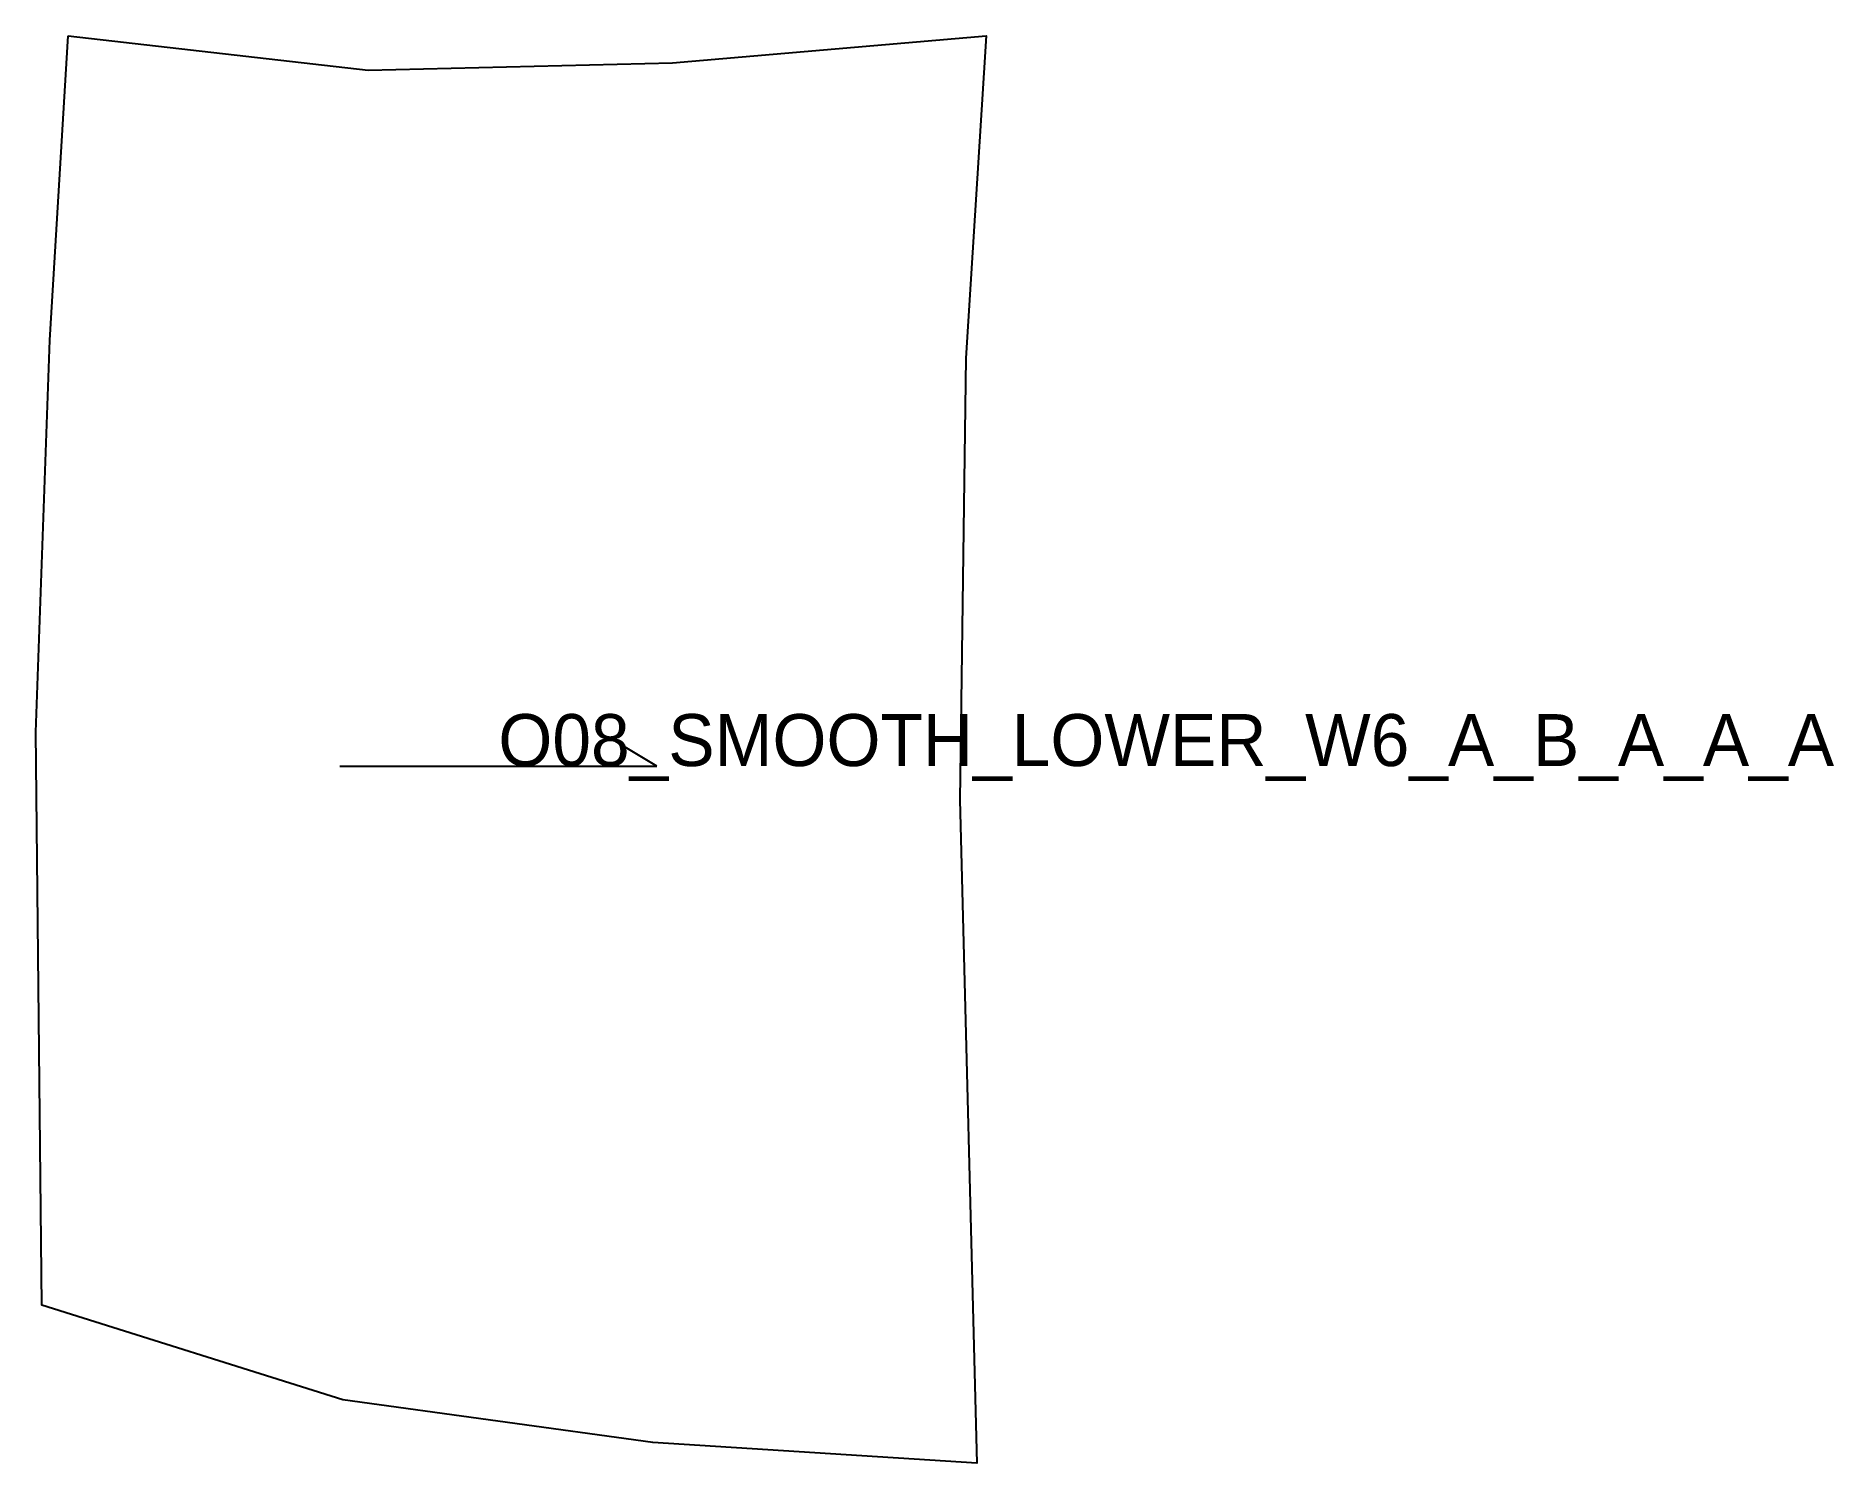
# Model space of a CAD drawing. Header units: millimetres. Extents: x -4 to 204, y -165 to 0.
import ezdxf

# ---------------------------------------------------------------- set-up
doc = ezdxf.new("R2010")
doc.units = ezdxf.units.MM
for name, color, linetype in [('CUT', 1, 'Continuous'), ('GRAIN', 3, 'Continuous'), ('LABEL', 7, 'Continuous'), ('SEW', 5, 'Continuous')]:
    doc.layers.add(name, color=color, linetype=linetype)

msp = doc.modelspace()

# ---------------------------------------------------------------- linework, layer by layer
at = {"layer": 'CUT'}
msp.add_lwpolyline([(0, 0), (34.65, -3.93), (69.81, -3.1), (106.03, 0), (103.7, -37.22), (103.02, -88.2), (104.96, -164.78), (67.55, -162.42), (31.74, -157.48), (-3.01, -146.55), (-3.7, -80.39), (-2.11, -35.13), (0, 0)], close=True, dxfattribs=at)
at = {"layer": 'GRAIN'}
for p, q in [((67.99, -84.3), (62.99, -81.3)), ((31.41, -84.3), (67.99, -84.3))]:
    msp.add_line(p, q, dxfattribs=at)
at = {"layer": 'SEW'}
msp.add_lwpolyline([(0, 0), (34.65, -3.93), (69.81, -3.1), (106.03, 0), (103.7, -37.22), (103.02, -88.2), (104.96, -164.78), (67.55, -162.42), (31.74, -157.48), (-3.01, -146.55), (-3.7, -80.39), (-2.11, -35.13)], close=True, dxfattribs=at)

# ---------------------------------------------------------------- texts
at = {"layer": 'LABEL'}
msp.add_text('O08_SMOOTH_LOWER_W6_A_B_A_A_A', height=6, dxfattribs=at).set_placement((49.7, -84.3))

doc.saveas('drawing.dxf')
